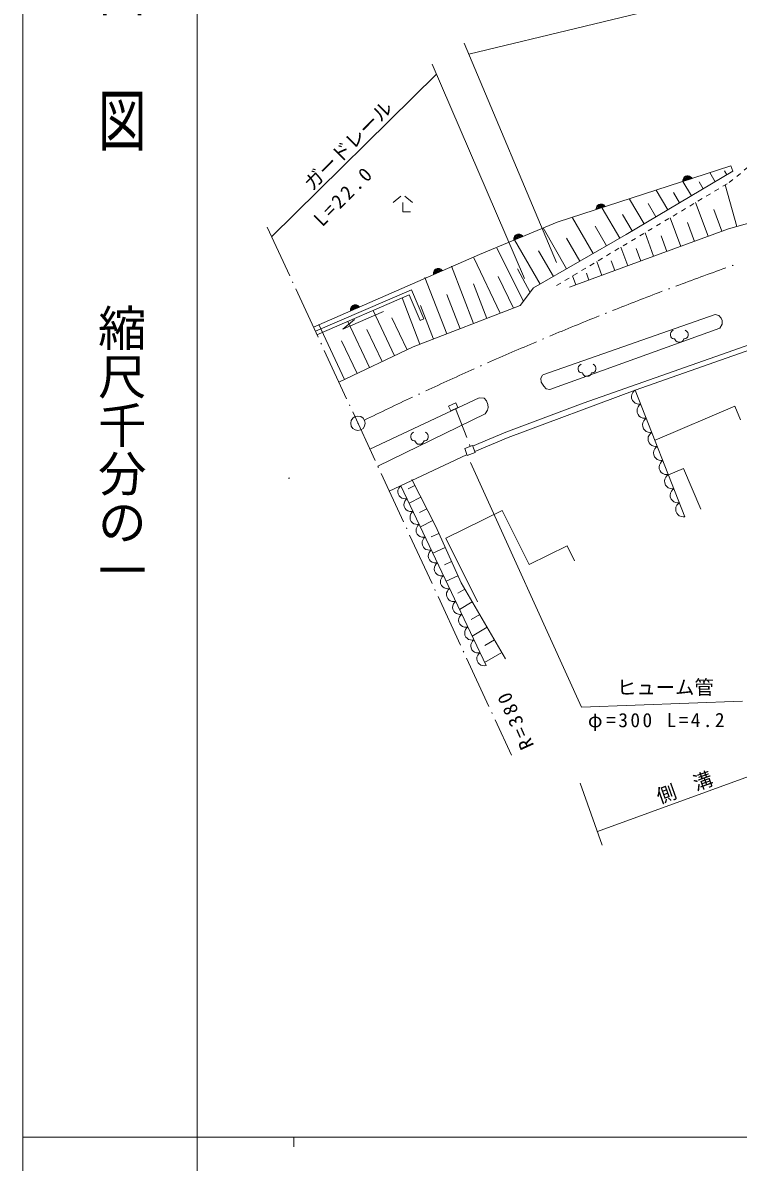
# Model space of a CAD drawing. Units: millimetres, scale not verified. Extents: x 40000 to 680000, y 20000 to 380000.
# Drawn here: x 40000 to 113866, y 202409 to 320004 of the extents above; entities that cross this region are included whole.
import ezdxf
from ezdxf.enums import TextEntityAlignment as Align

# ---------------------------------------------------------------- set-up
doc = ezdxf.new("R2010")
doc.units = ezdxf.units.MM
doc.header["$LTSCALE"] = 1000
for name, pattern in [('USER2', [7.000001, 5.508197, -0.688525, 0.114754, -0.688525]), ('USER3', [4, 3.2, -0.8]), ('USER4', [1, 0.5, -0.5])]:
    doc.linetypes.add(name, pattern=pattern)
doc.layers.add('S-SUV', color=7, linetype='Continuous', lineweight=13)
doc.styles.add('@ＭＳ ゴシック', font='')
doc.styles.add('ＭＳ ゴシック', font='')
doc.styles.get('@ＭＳ ゴシック').set_extended_font_data('@MS Gothic')
doc.styles.get('ＭＳ ゴシック').set_extended_font_data('MS Gothic')

msp = doc.modelspace()

# ---------------------------------------------------------------- linework, layer by layer
at = {"layer": 'S-SUV'}
for p, q in [((40000, 380000), (40000, 20000)), ((58000, 370000), (58000, 20000)), ((86051, 316770), (199627, 344162)), ((85573, 317907), (95091, 295252)), ((82259, 315728), (91815, 293614)), ((65696, 297928), (82707, 314693)), ((95183, 299417), (113111, 305242)), ((113312, 304689), (102314, 298161)), ((112701, 304327), (112464, 304726)), ((113111, 305242), (113312, 304689)), ((109105, 303940), (108154, 303631)), ((108154, 303631), (108156, 303753)), ((108156, 303753), (108181, 303863)), ((108158, 303698), (109061, 303992)), ((109035, 302151), (108160, 303625)), ((109018, 304044), (108162, 303765)), ((108179, 303836), (108961, 304091)), ((108181, 303863), (108239, 303998)), ((108899, 304136), (108207, 303911)), ((108239, 303998), (108325, 304089)), ((108245, 303989), (108820, 304176)), ((108325, 304089), (108426, 304161)), ((108689, 304199), (108335, 304084)), ((108426, 304161), (108573, 304209)), ((108573, 304209), (108696, 304210)), ((108696, 304210), (108819, 304187)), ((108819, 304187), (108946, 304112)), ((108946, 304112), (109033, 304038)), ((109033, 304038), (109105, 303940)), ((110257, 302876), (109828, 303599)), ((111479, 303601), (110924, 304537)), ((106591, 300700), (105396, 302714)), ((107813, 301425), (107192, 302472)), ((113733, 298988), (112529, 303277)), ((79044, 302102), (78239, 301452)), ((79239, 301452), (79239, 300492)), ((79434, 302102), (80239, 301452)), ((99194, 300786), (100098, 301079)), ((100055, 301131), (99199, 300853)), ((99215, 300924), (99997, 301178)), ((99217, 300951), (99276, 301085)), ((99935, 301224), (99243, 300999)), ((99276, 301085), (99362, 301176)), ((99281, 301077), (99856, 301264)), ((99362, 301176), (99462, 301248)), ((99725, 301287), (99371, 301172)), ((99462, 301248), (99609, 301296)), ((99609, 301296), (99733, 301297)), ((99733, 301297), (99856, 301274)), ((99856, 301274), (99982, 301199)), ((99982, 301199), (100070, 301125)), ((100070, 301125), (100141, 301027)), ((104147, 299249), (102632, 301802)), ((105369, 299975), (104556, 301345)), ((110752, 297967), (109471, 301453)), ((79239, 300492), (80044, 300492)), ((98889, 296188), (96769, 299869)), ((100141, 301027), (99190, 300718)), ((99190, 300718), (99192, 300840)), ((99192, 300840), (99217, 300951)), ((101629, 297767), (99836, 300880)), ((102925, 298524), (101920, 300217)), ((107925, 296928), (106839, 299883)), ((112166, 298487), (111338, 300737)), ((87149, 296102), (95183, 299417)), ((96148, 294610), (93716, 298834)), ((100259, 296978), (99085, 299016)), ((112872, 298746), (105805, 296149)), ((109339, 297448), (108629, 299380)), ((116315, 299713), (112872, 298746)), ((90697, 297690), (90713, 297802)), ((90704, 297569), (90697, 297690)), ((91534, 298047), (90702, 297703)), ((90703, 297636), (91581, 297998)), ((91628, 297950), (90704, 297569)), ((90713, 297776), (91474, 298089)), ((90713, 297802), (90761, 297941)), ((91408, 298130), (90736, 297852)), ((90761, 297941), (90840, 298039)), ((90767, 297933), (91327, 298164)), ((93408, 293032), (90774, 297605)), ((90840, 298039), (90934, 298118)), ((91194, 298177), (90850, 298035)), ((90934, 298118), (91078, 298177)), ((91078, 298177), (91200, 298187)), ((91200, 298187), (91325, 298174)), ((91325, 298174), (91457, 298109)), ((91457, 298109), (91550, 298042)), ((91550, 298042), (91628, 297950)), ((102314, 298161), (92723, 292637)), ((97519, 295399), (96149, 297777)), ((105136, 295903), (104242, 298334)), ((106512, 296409), (105919, 298022)), ((91706, 291282), (88939, 296752)), ((94778, 293821), (93258, 296460)), ((102461, 294919), (101752, 296848)), ((103799, 295411), (103318, 296719)), ((70017, 288589), (87149, 296102)), ((89295, 290029), (86571, 295738)), ((105805, 296149), (96442, 292706)), ((99786, 293936), (99262, 295362)), ((101124, 294427), (100754, 295434)), ((82398, 294144), (82412, 294257)), ((82408, 294023), (82398, 294144)), ((83228, 294519), (82403, 294158)), ((82406, 294090), (83276, 294472)), ((83324, 294425), (82408, 294023)), ((82412, 294257), (82457, 294397)), ((82413, 294230), (83166, 294560)), ((83100, 294599), (82433, 294307)), ((82457, 294397), (82534, 294496)), ((82463, 294389), (83017, 294632)), ((82534, 294496), (82626, 294577)), ((82885, 294642), (82543, 294492)), ((82626, 294577), (82768, 294640)), ((82768, 294640), (82891, 294653)), ((82891, 294653), (83016, 294642)), ((83016, 294642), (83149, 294580)), ((83149, 294580), (83243, 294515)), ((83243, 294515), (83324, 294425)), ((86534, 288962), (84248, 294879)), ((92384, 292185), (91065, 294626)), ((98449, 293444), (98189, 294149)), ((83772, 287895), (81525, 293711)), ((87915, 289496), (86534, 293068)), ((90676, 290563), (89084, 293805)), ((97111, 292952), (96771, 293876)), ((70207, 288179), (80118, 292456)), ((70375, 287816), (79908, 291930)), ((81036, 289277), (79908, 291930)), ((80118, 292456), (81404, 289434)), ((85153, 288429), (83790, 291956)), ((92723, 292637), (91367, 290830)), ((73833, 290388), (73846, 290500)), ((74662, 290762), (73838, 290401)), ((73840, 290333), (74710, 290715)), ((74758, 290668), (73842, 290266)), ((73846, 290500), (73891, 290640)), ((73847, 290473), (74600, 290803)), ((74534, 290843), (73868, 290550)), ((73891, 290640), (73968, 290739)), ((73897, 290632), (74452, 290875)), ((73968, 290739), (74060, 290820)), ((74319, 290885), (73978, 290735)), ((74060, 290820), (74202, 290883)), ((74202, 290883), (74325, 290896)), ((74325, 290896), (74450, 290885)), ((74450, 290885), (74583, 290823)), ((74583, 290823), (74677, 290758)), ((74677, 290758), (74758, 290668)), ((81010, 286828), (79163, 291608)), ((91367, 290830), (80319, 286561)), ((82391, 287361), (81058, 290811)), ((77255, 290208), (73059, 288387)), ((73059, 288387), (74264, 289379)), ((73842, 290266), (73833, 290388)), ((78386, 285645), (76171, 290317)), ((79675, 286256), (78115, 289547)), ((81404, 289434), (81036, 289277)), ((93685, 283687), (111476, 289910)), ((111476, 289910), (111875, 289790)), ((111875, 289790), (112114, 289511)), ((112114, 289511), (112194, 289272)), ((73230, 283201), (70551, 288853)), ((75808, 284423), (73550, 289186)), ((77097, 285034), (75518, 288365)), ((111954, 288474), (94403, 282172)), ((97869, 280740), (120868, 288845)), ((121035, 288374), (103231, 282100)), ((107023, 288194), (106915, 288032)), ((107162, 288266), (107023, 288194)), ((108539, 288194), (108400, 288266)), ((108647, 288032), (108539, 288194)), ((112194, 288913), (111954, 288474)), ((112194, 289272), (112194, 288913)), ((74519, 283812), (72921, 287183)), ((106915, 288032), (106883, 287892)), ((106883, 287892), (106883, 287753)), ((106883, 287753), (106915, 287609)), ((106915, 287609), (106987, 287505)), ((106987, 287505), (107090, 287433)), ((107090, 287433), (107234, 287402)), ((107234, 287402), (107302, 287402)), ((107302, 287402), (107360, 287294)), ((107360, 287294), (107432, 287168)), ((107432, 287168), (107572, 287060)), ((107572, 287060), (107711, 287028)), ((107711, 287028), (107846, 287028)), ((107846, 287028), (107959, 287060)), ((107959, 287060), (108098, 287132)), ((108098, 287132), (108166, 287204)), ((108166, 287204), (108202, 287294)), ((108202, 287294), (108260, 287402)), ((108260, 287402), (108332, 287402)), ((108332, 287402), (108472, 287433)), ((108472, 287433), (108575, 287505)), ((108575, 287505), (108647, 287609)), ((108683, 287892), (108647, 288032)), ((108647, 287609), (108683, 287753)), ((108683, 287753), (108683, 287892)), ((80319, 286561), (72640, 282921)), ((97497, 284684), (97389, 284522)), ((97637, 284756), (97497, 284684)), ((99014, 284684), (98874, 284756)), ((99122, 284522), (99014, 284684)), ((93486, 283328), (93645, 283648)), ((97389, 284522), (97358, 284383)), ((97358, 284383), (97358, 284243)), ((97358, 284243), (97389, 284099)), ((97389, 284099), (97461, 283996)), ((97461, 283996), (97565, 283924)), ((97565, 283924), (97709, 283892)), ((97709, 283892), (97776, 283892)), ((97776, 283892), (97835, 283784)), ((97835, 283784), (97907, 283658)), ((97907, 283658), (98046, 283550)), ((98046, 283550), (98186, 283519)), ((98186, 283519), (98321, 283519)), ((98321, 283519), (98433, 283550)), ((98433, 283550), (98573, 283622)), ((98573, 283622), (98640, 283694)), ((98640, 283694), (98676, 283784)), ((98676, 283784), (98735, 283892)), ((98735, 283892), (98807, 283892)), ((98807, 283892), (98946, 283924)), ((98946, 283924), (99050, 283996)), ((99050, 283996), (99122, 284099)), ((99158, 284383), (99122, 284522)), ((99122, 284099), (99158, 284243)), ((99158, 284243), (99158, 284383)), ((93525, 282929), (93486, 283328)), ((93805, 282491), (93525, 282929)), ((94044, 282211), (93805, 282491)), ((87103, 281294), (75848, 275986)), ((87103, 281294), (87622, 281254)), ((87622, 281254), (87861, 280975)), ((103231, 282100), (90109, 277205)), ((94403, 282172), (94044, 282211)), ((102874, 281632), (102849, 281438)), ((102849, 281438), (102862, 281246)), ((102862, 281246), (102950, 281021)), ((102978, 281837), (102874, 281632)), ((103085, 281979), (102978, 281837)), ((103231, 282100), (103085, 281979)), ((108365, 269017), (103231, 282100)), ((84701, 280790), (83969, 280451)), ((83969, 280451), (84194, 279966)), ((84194, 279966), (84926, 280305)), ((84926, 280305), (84701, 280790)), ((87981, 280018), (87741, 279659)), ((87861, 280975), (88021, 280616)), ((88061, 280297), (87981, 280018)), ((88021, 280616), (88061, 280297)), ((89887, 277763), (97869, 280740)), ((102950, 281021), (103072, 280871)), ((103072, 280871), (103221, 280745)), ((103221, 280745), (103437, 280666)), ((103444, 280179), (103420, 279984)), ((103420, 279984), (103432, 279792)), ((103437, 280666), (103612, 280639)), ((103548, 280383), (103444, 280179)), ((103656, 280526), (103548, 280383)), ((103612, 280639), (103802, 280646)), ((103802, 280646), (103656, 280526)), ((105304, 276916), (113522, 280423)), ((113522, 280423), (114117, 279029)), ((87741, 279659), (76650, 274253)), ((103432, 279792), (103520, 279567)), ((103520, 279567), (103642, 279418)), ((103642, 279418), (103792, 279292)), ((103792, 279292), (104007, 279213)), ((104014, 278725), (103990, 278531)), ((104007, 279213), (104182, 279185)), ((104119, 278929), (104014, 278725)), ((104226, 279072), (104119, 278929)), ((104182, 279185), (104372, 279192)), ((104372, 279192), (104226, 279072)), ((80201, 277666), (80093, 277504)), ((80340, 277738), (80201, 277666)), ((81717, 277666), (81578, 277738)), ((81825, 277504), (81717, 277666)), ((86436, 276304), (89887, 277763)), ((103990, 278531), (104003, 278339)), ((104003, 278339), (104091, 278113)), ((104091, 278113), (104212, 277964)), ((104212, 277964), (104362, 277838)), ((104362, 277838), (104578, 277759)), ((104578, 277759), (104752, 277731)), ((104797, 277619), (104689, 277476)), ((104752, 277731), (104942, 277739)), ((104942, 277739), (104797, 277619)), ((80093, 277504), (80061, 277364)), ((80061, 277364), (80061, 277225)), ((80061, 277225), (80093, 277081)), ((80093, 277081), (80165, 276977)), ((80165, 276977), (80268, 276905)), ((80268, 276905), (80412, 276874)), ((80412, 276874), (80480, 276874)), ((80480, 276874), (80538, 276766)), ((80538, 276766), (80610, 276640)), ((80610, 276640), (80750, 276532)), ((80750, 276532), (80889, 276500)), ((80889, 276500), (81024, 276500)), ((81024, 276500), (81137, 276532)), ((81137, 276532), (81276, 276604)), ((81276, 276604), (81344, 276676)), ((81344, 276676), (81380, 276766)), ((81380, 276766), (81438, 276874)), ((81438, 276874), (81510, 276874)), ((81510, 276874), (81650, 276905)), ((81650, 276905), (81753, 276977)), ((81753, 276977), (81825, 277081)), ((81861, 277364), (81825, 277504)), ((81825, 277081), (81861, 277225)), ((81861, 277225), (81861, 277364)), ((85623, 276071), (86436, 276376)), ((86436, 276376), (86704, 275661)), ((90109, 277205), (86670, 275751)), ((104585, 277271), (104560, 277077)), ((104560, 277077), (104573, 276885)), ((104573, 276885), (104661, 276660)), ((104689, 277476), (104585, 277271)), ((104661, 276660), (104783, 276510)), ((104783, 276510), (104933, 276385)), ((104933, 276385), (105148, 276306)), ((77842, 271677), (85802, 275413)), ((85891, 275356), (85623, 276071)), ((86704, 275661), (85891, 275356)), ((105155, 275818), (105131, 275624)), ((105131, 275624), (105143, 275431)), ((105143, 275431), (105232, 275206)), ((105148, 276306), (105323, 276278)), ((105260, 276022), (105155, 275818)), ((105232, 275206), (105353, 275057)), ((105367, 276165), (105260, 276022)), ((105323, 276278), (105513, 276285)), ((105513, 276285), (105367, 276165)), ((86218, 274640), (97684, 249387)), ((105353, 275057), (105503, 274931)), ((105503, 274931), (105719, 274852)), ((105726, 274364), (105701, 274170)), ((105701, 274170), (105714, 273978)), ((105719, 274852), (105893, 274824)), ((105830, 274569), (105726, 274364)), ((105938, 274712), (105830, 274569)), ((105893, 274824), (106083, 274832)), ((106083, 274832), (105938, 274712)), ((80177, 272868), (82645, 268030)), ((105714, 273978), (105802, 273753)), ((105802, 273753), (105924, 273603)), ((105924, 273603), (106074, 273477)), ((106074, 273477), (106289, 273399)), ((106296, 272911), (106272, 272716)), ((106289, 273399), (106464, 273371)), ((106401, 273115), (106296, 272911)), ((106508, 273258), (106401, 273115)), ((106464, 273371), (106654, 273378)), ((106654, 273378), (106508, 273258)), ((108209, 273990), (106671, 273334)), ((108209, 273990), (109994, 269807)), ((78736, 271765), (78725, 271582)), ((78821, 271963), (78736, 271765)), ((78912, 272104), (78821, 271963)), ((79041, 272226), (78912, 272104)), ((87828, 253664), (79041, 272226)), ((80485, 272263), (79779, 271903)), ((106272, 272716), (106284, 272524)), ((106284, 272524), (106373, 272299)), ((106373, 272299), (106494, 272150)), ((106494, 272150), (106644, 272024)), ((106644, 272024), (106860, 271945)), ((106860, 271945), (107034, 271917)), ((106971, 271661), (106867, 271457)), ((107079, 271804), (106971, 271661)), ((107034, 271917), (107224, 271924)), ((107224, 271924), (107079, 271804)), ((78725, 271582), (78749, 271402)), ((78749, 271402), (78847, 271197)), ((78847, 271197), (78970, 271065)), ((78970, 271065), (79119, 270956)), ((79119, 270956), (79326, 270896)), ((79326, 270896), (79491, 270881)), ((79448, 270638), (79364, 270439)), ((79540, 270778), (79448, 270638)), ((79491, 270881), (79669, 270900)), ((79669, 270900), (79540, 270778)), ((81102, 271054), (79889, 270435)), ((106867, 271457), (106842, 271263)), ((106842, 271263), (106855, 271071)), ((106855, 271071), (106943, 270845)), ((106943, 270845), (107065, 270696)), ((107065, 270696), (107215, 270570)), ((107215, 270570), (107430, 270491)), ((107430, 270491), (107605, 270463)), ((107605, 270463), (107795, 270471)), ((107795, 270471), (107649, 270351)), ((79364, 270439), (79353, 270256)), ((79353, 270256), (79377, 270076)), ((79377, 270076), (79474, 269871)), ((79474, 269871), (79598, 269739)), ((79598, 269739), (79746, 269631)), ((79746, 269631), (79954, 269570)), ((79954, 269570), (80119, 269555)), ((80076, 269312), (79991, 269113)), ((80168, 269452), (80076, 269312)), ((80119, 269555), (80296, 269574)), ((80296, 269574), (80168, 269452)), ((81719, 269844), (80970, 269462)), ((83693, 266820), (89511, 269686)), ((89511, 269686), (92271, 264084)), ((107437, 270003), (107413, 269809)), ((107413, 269809), (107425, 269617)), ((107425, 269617), (107514, 269392)), ((107542, 270208), (107437, 270003)), ((107514, 269392), (107635, 269242)), ((107649, 270351), (107542, 270208)), ((79991, 269113), (79981, 268930)), ((79981, 268930), (80005, 268751)), ((80005, 268751), (80102, 268545)), ((80102, 268545), (80226, 268413)), ((80226, 268413), (80374, 268305)), ((80374, 268305), (80581, 268244)), ((80581, 268244), (80747, 268229)), ((80795, 268127), (80704, 267986)), ((80747, 268229), (80924, 268249)), ((80924, 268249), (80795, 268127)), ((82336, 268635), (81052, 267979)), ((107635, 269242), (107785, 269117)), ((107785, 269117), (108001, 269038)), ((108001, 269038), (108175, 269010)), ((108175, 269010), (108365, 269017)), ((80619, 267788), (80608, 267604)), ((80608, 267604), (80632, 267425)), ((80704, 267986), (80619, 267788)), ((80632, 267425), (80730, 267219)), ((80730, 267219), (80853, 267087)), ((80853, 267087), (81002, 266979)), ((81002, 266979), (81209, 266919)), ((82972, 267302), (82180, 266946)), ((82645, 268030), (85261, 262205)), ((81209, 266919), (81374, 266904)), ((81247, 266462), (81236, 266278)), ((81236, 266278), (81260, 266099)), ((81331, 266660), (81247, 266462)), ((81260, 266099), (81357, 265893)), ((81423, 266801), (81331, 266660)), ((81357, 265893), (81481, 265761)), ((81374, 266904), (81552, 266923)), ((81552, 266923), (81423, 266801)), ((83626, 265845), (82336, 265266)), ((86940, 260230), (83693, 266820)), ((92271, 264084), (96200, 266020)), ((96200, 266020), (96961, 264475)), ((81481, 265761), (81629, 265653)), ((81629, 265653), (81837, 265593)), ((81837, 265593), (82002, 265578)), ((81874, 265136), (81864, 264952)), ((81864, 264952), (81888, 264773)), ((81959, 265334), (81874, 265136)), ((81888, 264773), (81985, 264568)), ((82051, 265475), (81959, 265334)), ((82002, 265578), (82179, 265597)), ((82179, 265597), (82051, 265475)), ((81985, 264568), (82109, 264435)), ((82109, 264435), (82257, 264327)), ((82257, 264327), (82464, 264267)), ((82464, 264267), (82630, 264252)), ((82502, 263810), (82491, 263626)), ((82491, 263626), (82515, 263447)), ((82587, 264008), (82502, 263810)), ((82515, 263447), (82613, 263242)), ((82678, 264149), (82587, 264008)), ((82630, 264252), (82807, 264271)), ((82807, 264271), (82678, 264149)), ((84280, 264389), (83524, 264049)), ((82613, 263242), (82736, 263109)), ((82736, 263109), (82885, 263001)), ((82885, 263001), (83092, 262941)), ((83092, 262941), (83257, 262926)), ((83130, 262484), (83119, 262301)), ((83119, 262301), (83143, 262121)), ((83214, 262682), (83130, 262484)), ((83306, 262823), (83214, 262682)), ((83257, 262926), (83435, 262945)), ((83435, 262945), (83306, 262823)), ((84934, 262933), (83703, 262379)), ((83143, 262121), (83240, 261916)), ((83240, 261916), (83364, 261784)), ((83364, 261784), (83512, 261675)), ((83512, 261675), (83720, 261615)), ((83720, 261615), (83885, 261600)), ((83757, 261158), (83747, 260975)), ((83842, 261357), (83757, 261158)), ((83934, 261497), (83842, 261357)), ((83885, 261600), (84062, 261619)), ((84062, 261619), (83934, 261497)), ((85644, 261550), (84916, 261125)), ((85261, 262205), (89853, 254355)), ((83747, 260975), (83771, 260795)), ((83771, 260795), (83868, 260590)), ((83868, 260590), (83992, 260458)), ((83992, 260458), (84140, 260349)), ((84140, 260349), (84347, 260289)), ((84347, 260289), (84513, 260274)), ((84470, 260031), (84385, 259832)), ((84561, 260171), (84470, 260031)), ((84513, 260274), (84690, 260293)), ((84690, 260293), (84561, 260171)), ((86409, 260242), (85082, 259466)), ((84385, 259832), (84374, 259649)), ((84374, 259649), (84398, 259470)), ((84398, 259470), (84496, 259264)), ((84496, 259264), (84619, 259132)), ((84619, 259132), (84768, 259024)), ((84768, 259024), (84975, 258963)), ((84975, 258963), (85140, 258948)), ((85189, 258846), (85097, 258705)), ((85140, 258948), (85318, 258967)), ((85318, 258967), (85189, 258846)), ((87174, 258934), (86309, 258428)), ((85013, 258507), (85002, 258323)), ((85002, 258323), (85026, 258144)), ((85097, 258705), (85013, 258507)), ((85026, 258144), (85123, 257938)), ((85123, 257938), (85247, 257806)), ((85247, 257806), (85395, 257698)), ((85395, 257698), (85603, 257638)), ((85603, 257638), (85768, 257622)), ((85768, 257622), (85945, 257642)), ((85945, 257642), (85817, 257520)), ((87940, 257626), (86384, 256716)), ((85640, 257181), (85630, 256997)), ((85630, 256997), (85654, 256818)), ((85725, 257379), (85640, 257181)), ((85654, 256818), (85751, 256612)), ((85817, 257520), (85725, 257379)), ((85751, 256612), (85875, 256480)), ((85875, 256480), (86023, 256372)), ((86023, 256372), (86230, 256312)), ((86230, 256312), (86396, 256297)), ((86268, 255855), (86257, 255671)), ((86257, 255671), (86281, 255492)), ((86353, 256053), (86268, 255855)), ((86281, 255492), (86379, 255286)), ((86444, 256194), (86353, 256053)), ((86379, 255286), (86502, 255154)), ((86396, 256297), (86573, 256316)), ((86573, 256316), (86444, 256194)), ((88705, 256318), (87703, 255731)), ((86502, 255154), (86651, 255046)), ((86651, 255046), (86858, 254986)), ((86858, 254986), (87023, 254971)), ((86896, 254529), (86885, 254345)), ((86885, 254345), (86909, 254166)), ((86980, 254727), (86896, 254529)), ((86909, 254166), (87006, 253961)), ((87072, 254868), (86980, 254727)), ((87023, 254971), (87201, 254990)), ((87201, 254990), (87072, 254868)), ((89470, 255009), (87686, 253966)), ((87006, 253961), (87130, 253828)), ((87130, 253828), (87278, 253720)), ((87278, 253720), (87486, 253660)), ((87486, 253660), (87651, 253645)), ((87651, 253645), (87828, 253664)), ((99332, 236530), (137793, 250565)), ((97684, 249387), (114316, 249997)), ((97548, 241527), (99833, 235128)), ((40000, 205000), (579000, 205000)), ((68000, 205000), (68000, 204000))]:
    msp.add_line(p, q, dxfattribs=at)
at = {"layer": 'S-SUV', "linetype": 'USER4'}
for p, q in [((112933, 303518), (115431, 305550)), ((95114, 292887), (112933, 303518))]:
    msp.add_line(p, q, dxfattribs=at)
at = {"layer": 'S-SUV', "linetype": 'USER2'}
msp.add_line((65244, 298904), (90450, 244430), dxfattribs=at)
at = {"layer": 'S-SUV', "linetype": 'USER3'}
msp.add_line((84676, 280190), (86203, 276289), dxfattribs=at)
at = {"layer": 'S-SUV'}
for centre, radius in [((74607, 278668), 746), ((74607, 278668), 22.5), ((67484, 272994), 31.2), ((67484, 272994), 25), ((67484, 272994), 18.8), ((67484, 272994), 12.5), ((67484, 272994), 6.2)]:
    msp.add_circle(centre, radius, dxfattribs=at)
for start, end in [(109.66989, 110.53241), (109.5441, 109.56207), (110.76599, 111.62851), (110.6402, 110.65817), (111.86209, 112.72461), (111.73633, 111.7543), (112.95822, 113.82071), (112.83243, 112.8504), (113.92853, 113.9465), (114.05432, 114.91684), (115.15042, 116.01294), (115.02466, 115.0426)]:
    msp.add_arc((235757, -49838), 365904, start, end, dxfattribs=at)

# ---------------------------------------------------------------- texts
at = {"layer": 'S-SUV', "style": '@ＭＳ ゴシック', "width": 1.4}
msp.add_text('平  面  図', height=3666, rotation=270, dxfattribs=at).set_placement((47277, 341475), align=Align.BOTTOM_LEFT)
at = {"layer": 'S-SUV'}
for s, height, rotation, style, p in [('ガードレール', 1466, 45.3, 'ＭＳ ゴシック', (70208, 302267)), ('縮尺千分の一', 3666, 270, '@ＭＳ ゴシック', (47277, 291030)), ('ヒューム管', 1466, 0.1, 'ＭＳ ゴシック', (101349, 250238)), ('側\u3000溝', 1466, 19.7, 'ＭＳ ゴシック', (105903, 238973))]:
    msp.add_text(s, height=height, rotation=rotation, dxfattribs=dict(at, style=style)).set_placement(p, align=Align.BOTTOM_LEFT)
at = {"layer": 'S-SUV', "char_height": 1466, "attachment_point": 7, "style": 'ＭＳ ゴシック'}
for s, insert, rotation in [('\\T1.3;L=22.0', (70929, 298858), 45.1), ('\\T1.3;R=380', (92831, 245424), 114.3), ('\\T1.25;φ=300\\~L=4.2', (98346, 246896), 0.1)]:
    msp.add_mtext(s, dxfattribs=dict(at, insert=insert, rotation=rotation))

doc.saveas('drawing.dxf')
